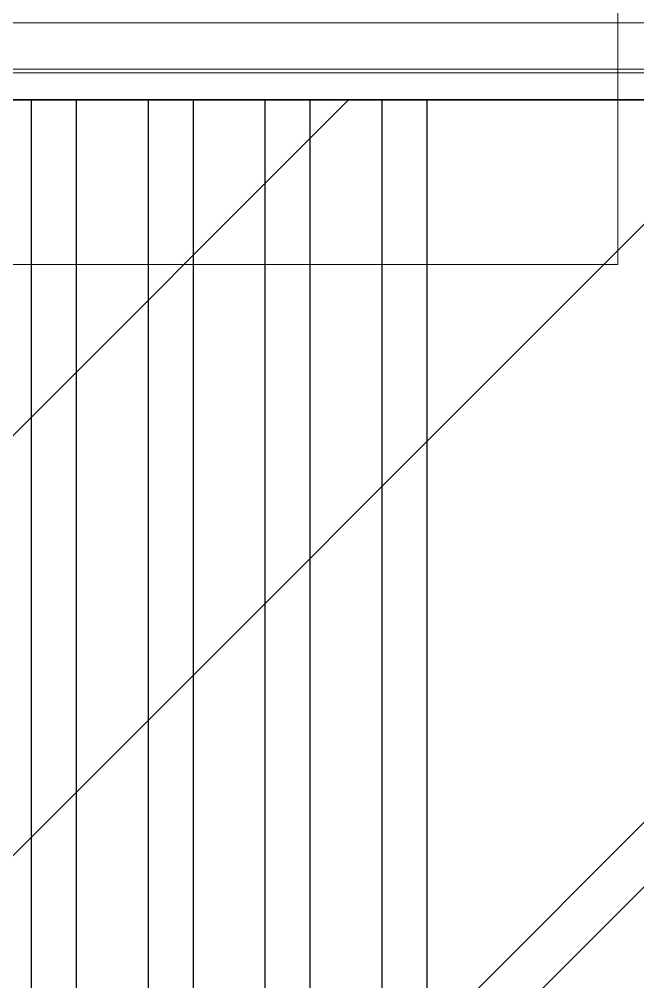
# Model space of a CAD drawing. Header units: millimetres. Extents: x 1734 to 22014, y 983 to 3953.
# Drawn here: x 19621.3 to 19655.7, y 2057.1 to 2110.6 of the extents above; entities that cross this region are included whole.
import ezdxf

# ---------------------------------------------------------------- set-up
doc = ezdxf.new("R2010")
doc.units = ezdxf.units.MM
for name, color, linetype in [('ARREDO_bacchette', 8, 'Continuous'), ('ELEV_hatch', 8, 'Continuous'), ('MATERIALS_transparent glass', 133, 'Continuous'), ('SURVEY_frames', 3, 'Continuous')]:
    doc.layers.add(name, color=color, linetype=linetype)
doc.layers.add('LD_light', color=240, linetype='Continuous', lineweight=5)
doc.layers.add('LD_text', color=7, linetype='Continuous', lineweight=9)

msp = doc.modelspace()

# ---------------------------------------------------------------- hatches: boundary and pattern name
at = {"layer": 'MATERIALS_transparent glass'}
h = msp.add_hatch(dxfattribs=at)
h.set_pattern_fill('AR-RROOF', color=144, scale=2.5, angle=-60.0254, style=0)
h.set_pattern_definition([(45, (18656.07, 5679.164), (53.8815, 143.6841), [952.5, -127, 317.5, -63.5]), (45, (18693.34, 5761.33), (-104.62, 14.8174), [190.5, -20.955, 381, -47.625]), (45, (18640.355, 5739.78), (203.4028, 263.5705), [508, -88.9, 254, -63.5])])
h.paths.add_polyline_path([(19605.913, 1822.116), (20013.982, 1822.116), (20013.982, 2106.116), (19605.913, 2106.116)])

# ---------------------------------------------------------------- linework, layer by layer
at = {"layer": 'ARREDO_bacchette'}
for p, q in [((19621.986, 1822.116), (19621.986, 2106.116)), ((19621.986, 2106.116), (19623.236, 2106.116)), ((19624.486, 2106.116), (19623.236, 2106.116)), ((19624.486, 1822.116), (19624.486, 2106.116)), ((19628.486, 1822.116), (19628.486, 2106.116)), ((19628.486, 2106.116), (19629.736, 2106.116)), ((19630.986, 2106.116), (19629.736, 2106.116)), ((19630.986, 1822.116), (19630.986, 2106.116)), ((19634.986, 1822.116), (19634.986, 2106.116)), ((19634.986, 2106.116), (19636.236, 2106.116)), ((19637.486, 2106.116), (19636.236, 2106.116)), ((19637.486, 1822.116), (19637.486, 2106.116)), ((19641.486, 1822.116), (19641.486, 2106.116)), ((19641.486, 2106.116), (19642.736, 2106.116)), ((19643.986, 2106.116), (19642.736, 2106.116)), ((19643.986, 1822.116), (19643.986, 2106.116))]:
    msp.add_line(p, q, dxfattribs=at)
at = {"layer": 'ELEV_hatch', "color": 144}
msp.add_lwpolyline([(19605.913, 1822.116), (20013.982, 1822.116), (20013.982, 2106.116), (19605.913, 2106.116)], close=True, dxfattribs=at)
at = {"layer": 'LD_light'}
for p, q in [((19608.715, 2110.388), (19758.119, 2110.388)), ((19746.298, 2107.607), (19608.417, 2107.607)), ((19608.715, 2107.806), (19746.298, 2107.806))]:
    msp.add_line(p, q, dxfattribs=at)
at = {"layer": 'LD_text'}
msp.add_lwpolyline([(19602.37, 2122.867), (19654.593, 2122.867), (19654.593, 2096.966), (19602.37, 2096.966)], close=True, dxfattribs=at)
at = {"layer": 'SURVEY_frames', "color": 144}
msp.add_line((19605.913, 2106.116), (20593.978, 2106.116), dxfattribs=at)

doc.saveas('drawing.dxf')
